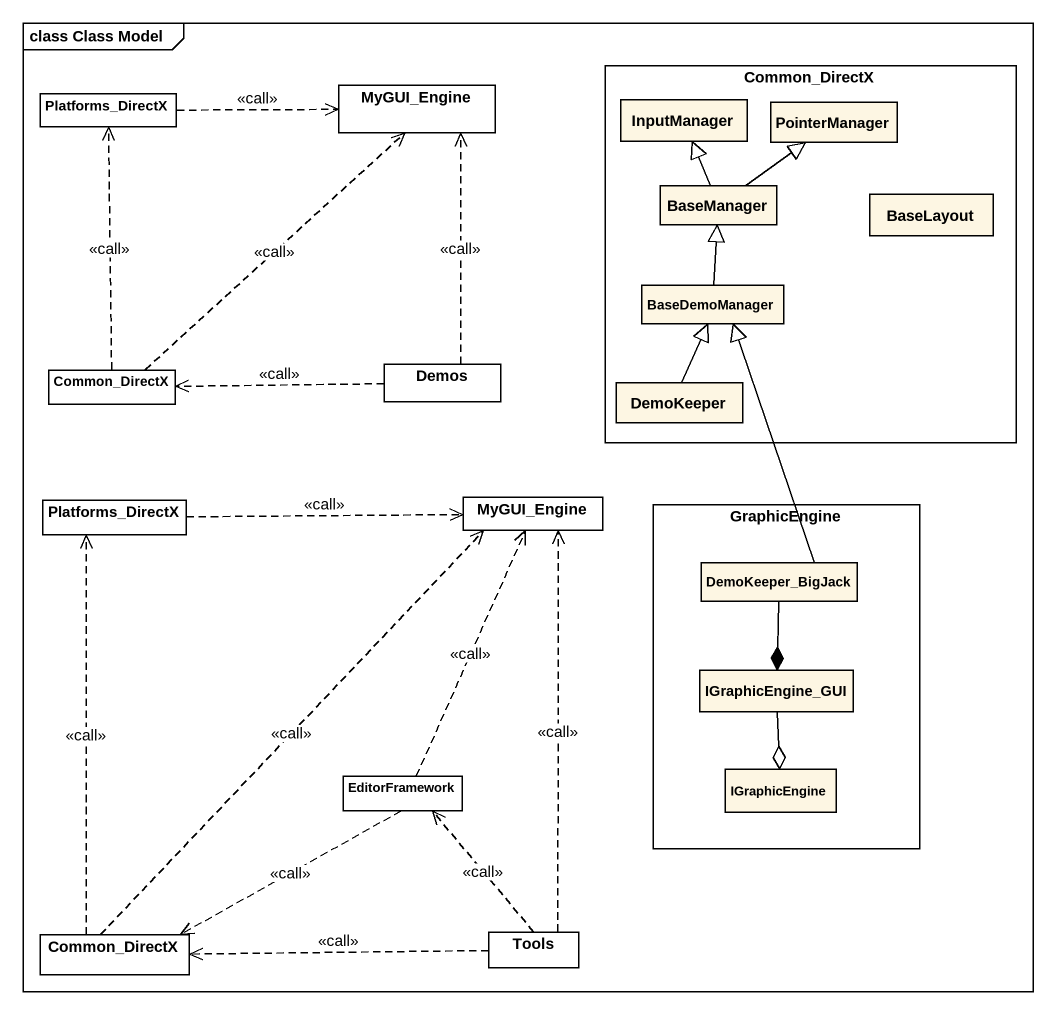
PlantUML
@startuml
mainframe class Class Model
allowmixing
hide circle
hide empty members
rectangle Common_DirectX {
  class InputManager
  class PointerManager
  class BaseManager
  class BaseLayout
  class BaseDemoManager
  class DemoKeeper
}
rectangle Platforms_DirectX
rectangle MyGUI_Engine
rectangle "Common_DirectX" as Common_DirectX_2
rectangle Demos
rectangle "Platforms_DirectX" as Platforms_DirectX_2
rectangle "MyGUI_Engine" as MyGUI_Engine_2
rectangle GraphicEngine {
  class DemoKeeper_BigJack
  class IGraphicEngine_GUI
  class IGraphicEngine
}
rectangle EditorFramework
rectangle "Common_DirectX" as Common_DirectX_3
rectangle Tools
Platforms_DirectX .right.> MyGUI_Engine : <<call>>
BaseManager -up-|> InputManager
BaseManager -up-|> PointerManager
BaseDemoManager -up-|> BaseManager
Common_DirectX_2 .up.> Platforms_DirectX : <<call>>
Common_DirectX_2 .up.> MyGUI_Engine : <<call>>
Demos .up.> MyGUI_Engine : <<call>>
Demos .left.> Common_DirectX_2 : <<call>>
DemoKeeper -up-|> BaseDemoManager
Platforms_DirectX_2 .right.> MyGUI_Engine_2 : <<call>>
DemoKeeper_BigJack -up-|> BaseDemoManager
DemoKeeper_BigJack --* IGraphicEngine_GUI
IGraphicEngine_GUI --o IGraphicEngine
EditorFramework .up.> MyGUI_Engine_2 : <<call>>
EditorFramework .left.> Common_DirectX_3 : <<call>>
Common_DirectX_3 .up.> Platforms_DirectX_2 : <<call>>
Common_DirectX_3 .up.> MyGUI_Engine_2 : <<call>>
Tools .up.> MyGUI_Engine_2 : <<call>>
Tools .up.> EditorFramework : <<call>>
Tools .left.> Common_DirectX_3 : <<call>>
@enduml
